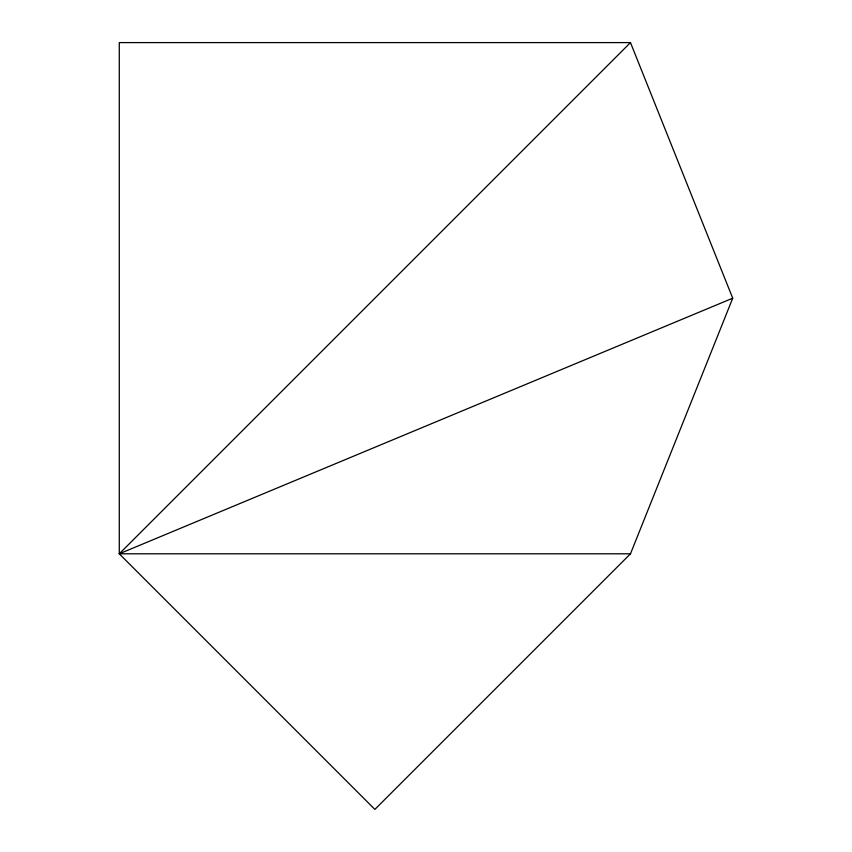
<?xml version="1.0" encoding="UTF-8"?>
<svg xmlns="http://www.w3.org/2000/svg" width="852" height="852" viewBox="0 0 852 852"><rect width="100%" height="100%" fill="white"/><g stroke="black" fill="none" stroke-linecap="round" stroke-linejoin="round"><path stroke-width="1.28" d="M630.48 553.8L732.72 298.2L630.48 42.6L119.28 42.6L119.28 553.8L374.88 809.4L630.48 553.8L119.28 553.8L630.48 42.6M119.28 553.8L732.72 298.2"/></g></svg>
